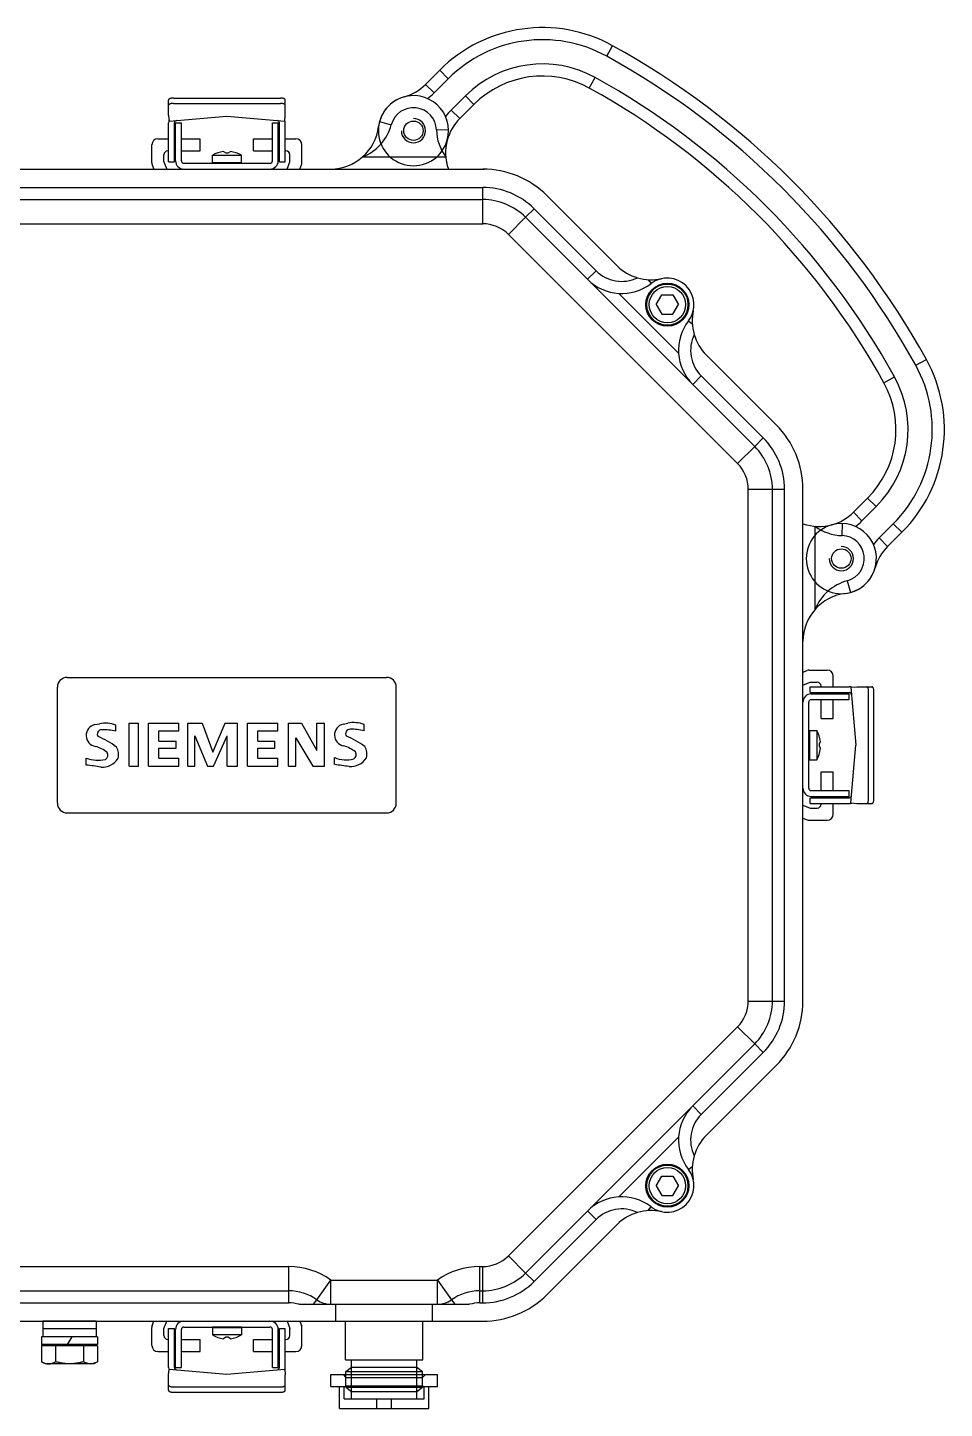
# Model space of a CAD drawing. Header units: millimetres. Extents: x -139278 to 641613, y -260926 to 217780.
# Drawn here: x 47708 to 48087, y 13749 to 14320 of the extents above; entities that cross this region are included whole.
import ezdxf

# ---------------------------------------------------------------- set-up
doc = ezdxf.new("R2010")
doc.units = ezdxf.units.MM

msp = doc.modelspace()

# ---------------------------------------------------------------- linework, layer by layer
for p, q in [((47947.51, 14308.326), (47949.927, 14312.71)), ((47872.541, 14296.685), (47878.439, 14302.582)), ((47878.439, 14302.582), (47881.979, 14299.042)), ((47872.541, 14296.685), (47876.081, 14293.145)), ((47876.081, 14293.145), (47881.979, 14299.042)), ((47940.258, 14295.174), (47942.675, 14299.558)), ((47766.29, 14290.385), (47766.273, 14290.346)), ((47766.311, 14290.423), (47766.29, 14290.385)), ((47766.338, 14290.461), (47766.311, 14290.423)), ((47766.404, 14290.535), (47766.338, 14290.461)), ((47766.488, 14290.607), (47766.404, 14290.535)), ((47766.589, 14290.674), (47766.488, 14290.607)), ((47766.706, 14290.738), (47766.589, 14290.674)), ((47766.838, 14290.796), (47766.706, 14290.738)), ((47766.984, 14290.849), (47766.838, 14290.796)), ((47767.141, 14290.896), (47766.984, 14290.849)), ((47767.31, 14290.937), (47767.141, 14290.896)), ((47767.488, 14290.97), (47767.31, 14290.937)), ((47767.673, 14290.997), (47767.488, 14290.97)), ((47767.863, 14291.016), (47767.673, 14290.997)), ((47768.058, 14291.028), (47767.863, 14291.016)), ((47768.254, 14291.031), (47768.058, 14291.028)), ((47768.254, 14291.031), (47812.51, 14291.031)), ((47812.706, 14291.028), (47812.51, 14291.031)), ((47812.9, 14291.016), (47812.706, 14291.028)), ((47813.091, 14290.997), (47812.9, 14291.016)), ((47813.276, 14290.97), (47813.091, 14290.997)), ((47813.454, 14290.937), (47813.276, 14290.97)), ((47813.622, 14290.896), (47813.454, 14290.937)), ((47813.78, 14290.849), (47813.622, 14290.896)), ((47813.926, 14290.796), (47813.78, 14290.849)), ((47814.058, 14290.738), (47813.926, 14290.796)), ((47814.175, 14290.674), (47814.058, 14290.738)), ((47814.276, 14290.607), (47814.175, 14290.674)), ((47814.36, 14290.535), (47814.276, 14290.607)), ((47814.426, 14290.461), (47814.36, 14290.535)), ((47814.452, 14290.423), (47814.426, 14290.461)), ((47814.474, 14290.385), (47814.452, 14290.423)), ((47814.491, 14290.346), (47814.474, 14290.385)), ((47883.161, 14286.065), (47889.059, 14291.962)), ((47889.059, 14291.962), (47892.599, 14288.422)), ((47766.254, 14290.267), (47766.251, 14290.228)), ((47766.251, 14283.893), (47766.251, 14290.228)), ((47766.254, 14288.087), (47766.251, 14288.047)), ((47766.261, 14290.307), (47766.254, 14290.267)), ((47766.261, 14288.126), (47766.254, 14288.087)), ((47766.273, 14290.346), (47766.261, 14290.307)), ((47766.273, 14288.165), (47766.261, 14288.126)), ((47766.29, 14288.204), (47766.273, 14288.165)), ((47766.311, 14288.243), (47766.29, 14288.204)), ((47766.338, 14288.281), (47766.311, 14288.243)), ((47766.404, 14288.355), (47766.338, 14288.281)), ((47766.488, 14288.426), (47766.404, 14288.355)), ((47766.589, 14288.494), (47766.488, 14288.426)), ((47766.706, 14288.557), (47766.589, 14288.494)), ((47766.838, 14288.615), (47766.706, 14288.557)), ((47766.984, 14288.668), (47766.838, 14288.615)), ((47767.141, 14288.715), (47766.984, 14288.668)), ((47767.31, 14288.756), (47767.141, 14288.715)), ((47767.488, 14288.79), (47767.31, 14288.756)), ((47767.673, 14288.816), (47767.488, 14288.79)), ((47767.863, 14288.835), (47767.673, 14288.816)), ((47768.058, 14288.847), (47767.863, 14288.835)), ((47768.254, 14288.851), (47768.058, 14288.847)), ((47768.254, 14288.851), (47812.51, 14288.851)), ((47812.706, 14288.847), (47812.51, 14288.851)), ((47812.9, 14288.835), (47812.706, 14288.847)), ((47813.091, 14288.816), (47812.9, 14288.835)), ((47813.276, 14288.79), (47813.091, 14288.816)), ((47813.454, 14288.756), (47813.276, 14288.79)), ((47813.622, 14288.715), (47813.454, 14288.756)), ((47813.78, 14288.668), (47813.622, 14288.715)), ((47813.926, 14288.615), (47813.78, 14288.668)), ((47814.058, 14288.557), (47813.926, 14288.615)), ((47814.175, 14288.494), (47814.058, 14288.557)), ((47814.276, 14288.426), (47814.175, 14288.494)), ((47814.36, 14288.355), (47814.276, 14288.426)), ((47814.426, 14288.281), (47814.36, 14288.355)), ((47814.452, 14288.243), (47814.426, 14288.281)), ((47814.474, 14288.204), (47814.452, 14288.243)), ((47814.491, 14288.165), (47814.474, 14288.204)), ((47814.503, 14290.307), (47814.491, 14290.346)), ((47814.503, 14288.126), (47814.491, 14288.165)), ((47814.51, 14290.267), (47814.503, 14290.307)), ((47814.51, 14288.087), (47814.503, 14288.126)), ((47814.512, 14290.228), (47814.51, 14290.267)), ((47814.512, 14288.047), (47814.51, 14288.087)), ((47814.512, 14283.893), (47814.512, 14290.228)), ((47883.161, 14286.065), (47886.701, 14282.525)), ((47886.701, 14282.525), (47892.599, 14288.422)), ((47766.251, 14283.893), (47766.461, 14281.499)), ((47766.251, 14264.67), (47766.251, 14280.773)), ((47766.461, 14281.499), (47790.382, 14283.592)), ((47768.655, 14264.67), (47768.655, 14280.773)), ((47769.155, 14265.07), (47769.155, 14280.773)), ((47769.155, 14280.773), (47771.558, 14280.773)), ((47771.558, 14265.07), (47771.558, 14280.773)), ((47790.382, 14283.592), (47814.303, 14281.499)), ((47809.206, 14265.07), (47809.206, 14280.773)), ((47809.206, 14280.773), (47811.609, 14280.773)), ((47811.609, 14265.07), (47811.609, 14280.773)), ((47812.109, 14264.67), (47812.109, 14280.773)), ((47814.303, 14281.499), (47814.512, 14283.893)), ((47814.512, 14264.67), (47814.512, 14280.773)), ((47853.545, 14281.333), (47858.377, 14280.026)), ((47761.846, 14274.182), (47766.251, 14274.182)), ((47768.655, 14274.182), (47769.155, 14274.182)), ((47771.558, 14274.182), (47779.368, 14274.182)), ((47779.368, 14269.175), (47779.368, 14274.182)), ((47801.396, 14274.182), (47809.206, 14274.182)), ((47801.396, 14269.175), (47801.396, 14274.182)), ((47811.609, 14274.182), (47812.109, 14274.182)), ((47814.512, 14274.182), (47818.918, 14274.182)), ((47877.067, 14277.844), (47882.07, 14278.003)), ((47759.343, 14264.264), (47759.343, 14271.678)), ((47764.349, 14264.72), (47764.349, 14267.573)), ((47765.951, 14269.175), (47766.251, 14269.175)), ((47768.655, 14269.175), (47769.155, 14269.175)), ((47771.558, 14269.175), (47779.368, 14269.175)), ((47788.93, 14268.875), (47789.901, 14268.314)), ((47789.901, 14268.314), (47790.862, 14268.314)), ((47790.862, 14268.314), (47791.833, 14268.875)), ((47801.396, 14269.175), (47809.206, 14269.175)), ((47811.609, 14269.175), (47812.109, 14269.175)), ((47814.512, 14269.175), (47814.813, 14269.175)), ((47816.415, 14264.72), (47816.415, 14267.573)), ((47821.421, 14264.264), (47821.421, 14271.678)), ((47759.504, 14263.38), (47760.15, 14261.666)), ((47764.349, 14264.72), (47765.501, 14261.666)), ((47766.251, 14264.67), (47768.655, 14264.67)), ((47772.559, 14264.069), (47808.204, 14264.069)), ((47784.374, 14267.353), (47796.389, 14267.353)), ((47784.374, 14264.069), (47784.374, 14267.353)), ((47784.374, 14264.369), (47796.389, 14264.369)), ((47784.374, 14264.069), (47796.389, 14264.069)), ((47785.179, 14264.069), (47785.179, 14264.369)), ((47787.378, 14264.069), (47787.378, 14264.369)), ((47790.382, 14264.069), (47790.382, 14264.369)), ((47793.386, 14264.069), (47793.386, 14264.369)), ((47795.585, 14264.069), (47795.585, 14264.369)), ((47796.389, 14264.069), (47796.389, 14267.353)), ((47812.109, 14264.67), (47814.512, 14264.67)), ((47815.263, 14261.666), (47816.415, 14264.72)), ((47820.613, 14261.666), (47821.26, 14263.38)), ((47846.511, 14266.672), (47880.908, 14266.672)), ((47683.822, 14261.666), (47896.942, 14261.666)), ((47772.559, 14261.666), (47808.204, 14261.666)), ((47684.55, 14254.056), (47896.214, 14254.056)), ((47896.214, 14249.05), (47896.214, 14254.056)), ((47922.835, 14250.639), (47951.755, 14221.719)), ((47684.55, 14249.05), (47896.214, 14249.05)), ((47896.214, 14239.037), (47896.214, 14249.05)), ((47913.914, 14241.718), (47917.454, 14245.258)), ((47917.454, 14245.258), (47943.109, 14219.603)), ((47684.55, 14239.037), (47896.214, 14239.037)), ((47906.834, 14234.638), (47913.914, 14241.718)), ((47913.914, 14241.718), (48008.735, 14146.898)), ((47906.834, 14234.638), (48001.655, 14139.818)), ((47939.569, 14216.063), (47943.109, 14219.603)), ((47964.686, 14215.892), (47965.892, 14214.314)), ((47952.475, 14210.237), (47977.254, 14185.459)), ((47967.987, 14205.595), (47970.299, 14209.6)), ((47967.987, 14205.595), (47970.299, 14201.59)), ((47970.299, 14209.6), (47974.924, 14209.6)), ((47974.924, 14209.6), (47977.236, 14205.595)), ((47974.924, 14201.59), (47977.236, 14205.595)), ((47970.299, 14201.59), (47974.924, 14201.59)), ((47981.331, 14198.875), (47982.908, 14197.669)), ((47988.736, 14184.738), (48017.656, 14155.818)), ((48075.343, 14180.493), (48079.727, 14182.91)), ((47983.08, 14172.553), (47986.62, 14176.093)), ((47986.62, 14176.093), (48012.275, 14150.438)), ((48062.191, 14173.241), (48066.575, 14175.658)), ((48008.735, 14146.898), (48012.275, 14150.438)), ((48001.655, 14139.818), (48008.735, 14146.898)), ((48006.054, 14129.198), (48016.066, 14129.198)), ((48006.054, 13917.533), (48006.054, 14129.198)), ((48016.066, 14129.198), (48021.073, 14129.198)), ((48016.066, 13917.533), (48016.066, 14129.198)), ((48021.073, 13917.533), (48021.073, 14129.198)), ((48028.682, 13917.533), (48028.682, 14129.198)), ((48049.541, 14119.685), (48055.439, 14125.582)), ((48055.439, 14125.582), (48058.979, 14122.042)), ((48049.541, 14119.685), (48053.081, 14116.145)), ((48053.081, 14116.145), (48058.979, 14122.042)), ((48033.689, 14079.495), (48033.689, 14113.891)), ((48044.861, 14110.05), (48045.02, 14115.054)), ((48060.161, 14109.065), (48066.059, 14114.962)), ((48066.059, 14114.962), (48069.599, 14111.422)), ((48060.161, 14109.065), (48063.701, 14105.525)), ((48063.701, 14105.525), (48069.599, 14111.422)), ((48047.043, 14091.361), (48048.35, 14086.528)), ((47724.299, 14051.401), (47856.465, 14051.401)), ((48028.682, 14053.597), (48030.397, 14054.243)), ((48031.28, 14054.404), (48038.695, 14054.404)), ((48041.198, 14047.496), (48041.198, 14051.901)), ((47720.294, 13999.335), (47720.294, 14047.396)), ((47860.47, 13999.335), (47860.47, 14047.396)), ((48028.682, 14048.246), (48031.737, 14049.398)), ((48031.686, 14047.496), (48047.79, 14047.496)), ((48031.686, 14045.093), (48031.686, 14047.496)), ((48031.686, 14045.093), (48047.79, 14045.093)), ((48031.737, 14049.398), (48034.59, 14049.398)), ((48036.192, 14047.496), (48036.192, 14047.796)), ((48036.192, 14044.592), (48036.192, 14045.093)), ((48041.198, 14044.592), (48041.198, 14045.093)), ((48048.516, 14047.286), (48050.91, 14047.496)), ((48048.516, 14047.286), (48050.609, 14023.365)), ((48050.91, 14047.496), (48057.244, 14047.496)), ((48055.103, 14047.493), (48055.064, 14047.496)), ((48055.143, 14047.486), (48055.103, 14047.493)), ((48055.182, 14047.474), (48055.143, 14047.486)), ((48055.221, 14047.457), (48055.182, 14047.474)), ((48055.259, 14047.436), (48055.221, 14047.457)), ((48055.297, 14047.409), (48055.259, 14047.436)), ((48055.371, 14047.343), (48055.297, 14047.409)), ((48055.443, 14047.259), (48055.371, 14047.343)), ((48055.51, 14047.158), (48055.443, 14047.259)), ((48055.574, 14047.041), (48055.51, 14047.158)), ((48055.632, 14046.909), (48055.574, 14047.041)), ((48055.685, 14046.764), (48055.632, 14046.909)), ((48055.732, 14046.606), (48055.685, 14046.764)), ((48055.773, 14046.437), (48055.732, 14046.606)), ((48055.806, 14046.259), (48055.773, 14046.437)), ((48055.833, 14046.074), (48055.806, 14046.259)), ((48055.852, 14045.884), (48055.833, 14046.074)), ((48055.864, 14045.689), (48055.852, 14045.884)), ((48055.867, 14045.493), (48055.864, 14045.689)), ((48055.867, 14001.237), (48055.867, 14045.493)), ((48057.284, 14047.493), (48057.244, 14047.496)), ((48057.323, 14047.486), (48057.284, 14047.493)), ((48057.362, 14047.474), (48057.323, 14047.486)), ((48057.401, 14047.457), (48057.362, 14047.474)), ((48057.44, 14047.436), (48057.401, 14047.457)), ((48057.478, 14047.409), (48057.44, 14047.436)), ((48057.552, 14047.343), (48057.478, 14047.409)), ((48057.623, 14047.259), (48057.552, 14047.343)), ((48057.691, 14047.158), (48057.623, 14047.259)), ((48057.754, 14047.041), (48057.691, 14047.158)), ((48057.813, 14046.909), (48057.754, 14047.041)), ((48057.866, 14046.764), (48057.813, 14046.909)), ((48057.913, 14046.606), (48057.866, 14046.764)), ((48057.953, 14046.437), (48057.913, 14046.606)), ((48057.987, 14046.259), (48057.953, 14046.437)), ((48058.013, 14046.074), (48057.987, 14046.259)), ((48058.033, 14045.884), (48058.013, 14046.074)), ((48058.044, 14045.689), (48058.033, 14045.884)), ((48058.048, 14045.493), (48058.044, 14045.689)), ((48058.048, 14001.237), (48058.048, 14045.493)), ((48028.682, 14005.543), (48028.682, 14041.188)), ((48031.085, 14005.543), (48031.085, 14041.188)), ((48032.087, 14044.592), (48047.79, 14044.592)), ((48032.087, 14042.189), (48047.79, 14042.189)), ((48036.192, 14034.379), (48036.192, 14042.189)), ((48041.198, 14034.379), (48041.198, 14042.189)), ((48047.79, 14042.189), (48047.79, 14044.592)), ((48036.192, 14034.379), (48041.198, 14034.379)), ((47735.791, 14031.847), (47737.702, 14032.246)), ((47744.416, 14029.15), (47744.416, 14031.683)), ((47749.891, 14032.514), (47753.784, 14032.514)), ((47749.896, 14014.682), (47749.896, 14032.514)), ((47753.784, 14014.682), (47753.784, 14032.514)), ((47757.922, 14032.514), (47770.551, 14032.514)), ((47757.922, 14014.682), (47757.922, 14032.514)), ((47762.23, 14029.245), (47770.551, 14029.245)), ((47762.23, 14025.084), (47762.23, 14029.245)), ((47770.551, 14029.245), (47770.551, 14032.514)), ((47774.233, 14014.682), (47774.233, 14032.514)), ((47774.233, 14032.514), (47780.146, 14032.514)), ((47780.146, 14032.514), (47784.547, 14020.398)), ((47784.547, 14020.398), (47789.657, 14032.514)), ((47789.598, 14032.375), (47789.737, 14032.514)), ((47789.657, 14032.514), (47794.767, 14032.514)), ((47794.767, 14014.682), (47794.767, 14032.514)), ((47798.935, 14014.682), (47798.935, 14032.514)), ((47798.935, 14032.514), (47811.468, 14032.514)), ((47803.147, 14025.084), (47803.147, 14029.245)), ((47803.147, 14029.245), (47811.468, 14029.245)), ((47811.374, 14029.245), (47811.468, 14029.339)), ((47811.468, 14029.245), (47811.468, 14032.514)), ((47815.874, 14014.682), (47815.874, 14032.514)), ((47815.874, 14032.514), (47821.288, 14032.514)), ((47821.288, 14032.514), (47827.639, 14021.192)), ((47827.639, 14021.192), (47827.639, 14032.514)), ((47827.639, 14032.514), (47830.789, 14032.514)), ((47830.789, 14014.682), (47830.789, 14032.514)), ((47838.52, 14032.047), (47840.431, 14032.445)), ((47847.145, 14029.35), (47847.145, 14031.883)), ((48031.085, 14029.373), (48031.085, 14017.358)), ((48031.085, 14029.373), (48034.37, 14029.373)), ((48031.085, 14028.568), (48031.386, 14028.568)), ((48031.386, 14029.373), (48031.386, 14017.358)), ((48034.37, 14029.373), (48034.37, 14017.358)), ((47762.23, 14025.084), (47769.362, 14025.084)), ((47762.23, 14022.112), (47769.362, 14022.112)), ((47762.23, 14017.952), (47762.23, 14022.112)), ((47769.362, 14022.112), (47769.362, 14025.084)), ((47777.175, 14014.682), (47777.177, 14027.271)), ((47777.177, 14027.271), (47782.425, 14014.679)), ((47784.855, 14014.677), (47790.548, 14027.238)), ((47790.548, 14014.682), (47790.548, 14027.238)), ((47803.147, 14025.084), (47810.28, 14025.084)), ((47803.147, 14022.112), (47810.28, 14022.112)), ((47803.147, 14017.952), (47803.147, 14022.112)), ((47810.28, 14022.112), (47810.28, 14025.084)), ((47818.95, 14014.682), (47818.95, 14026.364)), ((47818.95, 14026.364), (47825.888, 14014.682)), ((48031.085, 14026.369), (48031.386, 14026.369)), ((48031.085, 14023.365), (48031.386, 14023.365)), ((48035.891, 14024.817), (48035.331, 14023.846)), ((48035.331, 14023.846), (48035.331, 14022.885)), ((48035.331, 14022.885), (48035.891, 14021.914)), ((48048.516, 13999.444), (48050.609, 14023.365)), ((47732.231, 14015.125), (47732.231, 14018)), ((47762.23, 14017.952), (47770.551, 14017.952)), ((47770.551, 14014.682), (47770.551, 14017.952)), ((47803.147, 14017.952), (47811.468, 14017.952)), ((47811.468, 14014.682), (47811.468, 14017.952)), ((47834.96, 14015.324), (47834.96, 14018.199)), ((48031.085, 14020.361), (48031.386, 14020.361)), ((48031.085, 14018.163), (48031.386, 14018.163)), ((48031.085, 14017.358), (48034.37, 14017.358)), ((47749.891, 14014.682), (47753.784, 14014.682)), ((47757.922, 14014.682), (47770.551, 14014.682)), ((47774.233, 14014.682), (47777.175, 14014.682)), ((47782.428, 14014.682), (47784.857, 14014.682)), ((47790.548, 14014.682), (47794.767, 14014.682)), ((47798.935, 14014.682), (47811.468, 14014.682)), ((47815.874, 14014.682), (47818.95, 14014.682)), ((47825.899, 14014.616), (47830.773, 14014.616)), ((48036.192, 14012.351), (48041.198, 14012.351)), ((48036.192, 14004.542), (48036.192, 14012.351)), ((48041.198, 14004.542), (48041.198, 14012.351)), ((48031.686, 14001.638), (48047.79, 14001.638)), ((48031.686, 13999.235), (48031.686, 14001.638)), ((48031.686, 13999.235), (48047.79, 13999.235)), ((48032.087, 14004.542), (48047.79, 14004.542)), ((48032.087, 14002.138), (48047.79, 14002.138)), ((48036.192, 14001.638), (48036.192, 14002.138)), ((48036.192, 13998.934), (48036.192, 13999.235)), ((48041.198, 14001.638), (48041.198, 14002.138)), ((48041.198, 13994.829), (48041.198, 13999.235)), ((48047.79, 14002.138), (48047.79, 14004.542)), ((48048.516, 13999.444), (48050.91, 13999.235)), ((48050.91, 13999.235), (48057.244, 13999.235)), ((48055.064, 13999.235), (48055.103, 13999.237)), ((48055.103, 13999.237), (48055.143, 13999.244)), ((48055.143, 13999.244), (48055.182, 13999.257)), ((48055.182, 13999.257), (48055.221, 13999.273)), ((48055.221, 13999.273), (48055.259, 13999.295)), ((48055.259, 13999.295), (48055.297, 13999.321)), ((48055.297, 13999.321), (48055.371, 13999.387)), ((48055.371, 13999.387), (48055.443, 13999.471)), ((48055.443, 13999.471), (48055.51, 13999.572)), ((48055.51, 13999.572), (48055.574, 13999.689)), ((48055.574, 13999.689), (48055.632, 13999.821)), ((48055.632, 13999.821), (48055.685, 13999.967)), ((48055.685, 13999.967), (48055.732, 14000.125)), ((48055.732, 14000.125), (48055.773, 14000.293)), ((48055.773, 14000.293), (48055.806, 14000.471)), ((48055.806, 14000.471), (48055.833, 14000.656)), ((48055.833, 14000.656), (48055.852, 14000.847)), ((48055.852, 14000.847), (48055.864, 14001.041)), ((48055.864, 14001.041), (48055.867, 14001.237)), ((48057.244, 13999.235), (48057.284, 13999.237)), ((48057.284, 13999.237), (48057.323, 13999.244)), ((48057.323, 13999.244), (48057.362, 13999.257)), ((48057.362, 13999.257), (48057.401, 13999.273)), ((48057.401, 13999.273), (48057.44, 13999.295)), ((48057.44, 13999.295), (48057.478, 13999.321)), ((48057.478, 13999.321), (48057.552, 13999.387)), ((48057.552, 13999.387), (48057.623, 13999.471)), ((48057.623, 13999.471), (48057.691, 13999.572)), ((48057.691, 13999.572), (48057.754, 13999.689)), ((48057.754, 13999.689), (48057.813, 13999.821)), ((48057.813, 13999.821), (48057.866, 13999.967)), ((48057.866, 13999.967), (48057.913, 14000.125)), ((48057.913, 14000.125), (48057.953, 14000.293)), ((48057.953, 14000.293), (48057.987, 14000.471)), ((48057.987, 14000.471), (48058.013, 14000.656)), ((48058.013, 14000.656), (48058.033, 14000.847)), ((48058.033, 14000.847), (48058.044, 14001.041)), ((48058.044, 14001.041), (48058.048, 14001.237)), ((47724.299, 13995.33), (47856.465, 13995.33)), ((48028.682, 13998.484), (48031.737, 13997.332)), ((48031.737, 13997.332), (48034.59, 13997.332)), ((48028.682, 13993.134), (48030.397, 13992.487)), ((48031.28, 13992.326), (48038.695, 13992.326)), ((48006.054, 13917.533), (48016.066, 13917.533)), ((48016.066, 13917.533), (48021.073, 13917.533)), ((47906.834, 13812.092), (48001.655, 13906.913)), ((48001.655, 13906.913), (48008.735, 13899.833)), ((47913.914, 13805.012), (48008.735, 13899.833)), ((47986.62, 13870.638), (48012.275, 13896.293)), ((48008.735, 13899.833), (48012.275, 13896.293)), ((47988.736, 13861.992), (48017.656, 13890.912)), ((47983.08, 13874.178), (47986.62, 13870.638)), ((47952.475, 13836.493), (47977.254, 13861.272)), ((47967.987, 13841.135), (47970.299, 13845.141)), ((47970.299, 13845.141), (47974.924, 13845.141)), ((47974.924, 13845.141), (47977.236, 13841.135)), ((47981.331, 13847.855), (47982.908, 13849.061)), ((47967.987, 13841.135), (47970.299, 13837.13)), ((47974.924, 13837.13), (47977.236, 13841.135)), ((47970.299, 13837.13), (47974.924, 13837.13)), ((47939.569, 13830.668), (47943.109, 13827.128)), ((47964.686, 13830.839), (47965.892, 13832.416)), ((47917.454, 13801.472), (47943.109, 13827.128)), ((47922.835, 13796.091), (47951.755, 13825.011)), ((47906.834, 13812.092), (47913.914, 13805.012)), ((47684.55, 13807.693), (47815.96, 13807.693)), ((47815.96, 13797.681), (47815.96, 13807.693)), ((47894.968, 13807.693), (47896.214, 13807.693)), ((47894.968, 13797.681), (47894.968, 13807.693)), ((47896.214, 13797.681), (47896.214, 13807.693)), ((47913.914, 13805.012), (47917.454, 13801.472)), ((47827.611, 13793.943), (47833.436, 13802.086)), ((47833.436, 13802.086), (47877.492, 13802.086)), ((47833.436, 13792.074), (47833.436, 13802.086)), ((47877.492, 13802.086), (47883.317, 13793.943)), ((47877.492, 13792.074), (47877.492, 13802.086)), ((47684.55, 13797.681), (47815.96, 13797.681)), ((47815.96, 13792.674), (47815.96, 13797.681)), ((47826.274, 13792.074), (47827.611, 13793.943)), ((47883.317, 13793.943), (47884.654, 13792.074)), ((47894.968, 13792.674), (47894.968, 13797.681)), ((47894.968, 13797.681), (47896.214, 13797.681)), ((47896.214, 13792.674), (47896.214, 13797.681)), ((47684.55, 13792.674), (47815.96, 13792.674)), ((47820.166, 13792.074), (47890.762, 13792.074)), ((47835.439, 13785.065), (47835.439, 13792.074)), ((47875.489, 13785.065), (47875.489, 13792.074)), ((47894.968, 13792.674), (47896.214, 13792.674)), ((47683.822, 13785.065), (47835.439, 13785.065)), ((47736.314, 13785.065), (47714.286, 13785.065)), ((47714.286, 13785.065), (47714.286, 13778.657)), ((47736.314, 13785.065), (47736.314, 13778.657)), ((47759.343, 13775.052), (47759.343, 13782.467)), ((47759.504, 13783.35), (47760.15, 13785.065)), ((47764.349, 13782.011), (47765.501, 13785.065)), ((47766.251, 13765.957), (47766.251, 13782.061)), ((47766.251, 13782.061), (47768.655, 13782.061)), ((47768.655, 13765.957), (47768.655, 13782.061)), ((47772.559, 13785.065), (47808.204, 13785.065)), ((47772.559, 13782.662), (47808.204, 13782.662)), ((47796.389, 13782.662), (47784.374, 13782.662)), ((47784.374, 13782.662), (47784.374, 13779.378)), ((47796.389, 13782.361), (47784.374, 13782.361)), ((47785.179, 13782.662), (47785.179, 13782.361)), ((47787.378, 13782.662), (47787.378, 13782.361)), ((47790.382, 13782.662), (47790.382, 13782.361)), ((47793.386, 13782.662), (47793.386, 13782.361)), ((47795.585, 13782.662), (47795.585, 13782.361)), ((47796.389, 13782.662), (47796.389, 13779.378)), ((47812.109, 13765.957), (47812.109, 13782.061)), ((47812.109, 13782.061), (47814.512, 13782.061)), ((47814.512, 13765.957), (47814.512, 13782.061)), ((47815.263, 13785.065), (47816.415, 13782.011)), ((47820.613, 13785.065), (47821.26, 13783.35)), ((47821.421, 13775.052), (47821.421, 13782.467)), ((47835.439, 13785.065), (47875.489, 13785.065)), ((47839.444, 13769.045), (47839.444, 13785.065)), ((47871.484, 13769.045), (47871.484, 13785.065)), ((47875.489, 13785.065), (47896.214, 13785.065)), ((47736.861, 13778.657), (47713.738, 13778.657)), ((47713.738, 13778.657), (47713.738, 13775.453)), ((47736.314, 13781.861), (47714.286, 13781.861)), ((47726.225, 13778.657), (47724.375, 13775.453)), ((47736.861, 13778.657), (47736.861, 13775.453)), ((47764.349, 13779.157), (47764.349, 13782.011)), ((47765.951, 13777.555), (47766.251, 13777.555)), ((47768.655, 13777.555), (47769.155, 13777.555)), ((47769.155, 13765.957), (47769.155, 13781.661)), ((47771.558, 13765.957), (47771.558, 13781.661)), ((47771.558, 13777.555), (47779.368, 13777.555)), ((47779.368, 13772.549), (47779.368, 13777.555)), ((47796.389, 13779.378), (47784.374, 13779.378)), ((47789.901, 13778.416), (47788.93, 13777.856)), ((47790.863, 13778.417), (47789.902, 13778.417)), ((47791.833, 13777.856), (47790.862, 13778.416)), ((47801.396, 13772.549), (47801.396, 13777.555)), ((47801.396, 13777.555), (47809.206, 13777.555)), ((47809.206, 13765.957), (47809.206, 13781.661)), ((47811.609, 13765.957), (47811.609, 13781.661)), ((47811.609, 13777.555), (47812.109, 13777.555)), ((47814.512, 13777.555), (47814.813, 13777.555)), ((47816.415, 13779.157), (47816.415, 13782.011)), ((47736.861, 13775.453), (47713.738, 13775.453)), ((47736.861, 13774.852), (47713.738, 13774.852)), ((47713.738, 13774.852), (47713.738, 13768.337)), ((47715.287, 13775.453), (47715.287, 13774.852)), ((47719.519, 13774.852), (47719.519, 13768.337)), ((47731.081, 13774.852), (47731.081, 13768.337)), ((47735.312, 13775.453), (47735.312, 13774.852)), ((47736.861, 13774.852), (47736.861, 13768.337)), ((47761.846, 13772.549), (47766.251, 13772.549)), ((47768.655, 13772.549), (47769.155, 13772.549)), ((47771.558, 13772.549), (47779.368, 13772.549)), ((47801.396, 13772.549), (47809.206, 13772.549)), ((47811.609, 13772.549), (47812.109, 13772.549)), ((47814.512, 13772.549), (47818.918, 13772.549)), ((47713.738, 13768.337), (47714.006, 13768.188)), ((47715.287, 13767.443), (47713.738, 13768.337)), ((47714.006, 13768.188), (47714.278, 13768.049)), ((47714.278, 13768.049), (47714.556, 13767.92)), ((47714.556, 13767.92), (47714.839, 13767.803)), ((47714.839, 13767.803), (47715.127, 13767.699)), ((47715.127, 13767.699), (47715.273, 13767.652)), ((47715.273, 13767.652), (47715.42, 13767.61)), ((47735.312, 13767.443), (47715.287, 13767.443)), ((47715.42, 13767.61), (47715.569, 13767.572)), ((47715.569, 13767.572), (47715.718, 13767.538)), ((47715.718, 13767.538), (47715.868, 13767.509)), ((47715.868, 13767.509), (47716.019, 13767.486)), ((47716.019, 13767.486), (47716.171, 13767.467)), ((47716.171, 13767.467), (47716.323, 13767.453)), ((47716.323, 13767.453), (47716.476, 13767.445)), ((47716.476, 13767.445), (47716.629, 13767.443)), ((47716.629, 13767.443), (47716.782, 13767.445)), ((47716.782, 13767.445), (47716.934, 13767.453)), ((47716.934, 13767.453), (47717.087, 13767.467)), ((47717.087, 13767.467), (47717.238, 13767.486)), ((47717.238, 13767.486), (47717.389, 13767.509)), ((47717.389, 13767.509), (47717.54, 13767.538)), ((47717.54, 13767.538), (47717.689, 13767.572)), ((47717.689, 13767.572), (47717.837, 13767.61)), ((47717.837, 13767.61), (47717.984, 13767.652)), ((47717.984, 13767.652), (47718.13, 13767.699)), ((47718.13, 13767.699), (47718.418, 13767.803)), ((47718.418, 13767.803), (47718.701, 13767.92)), ((47718.701, 13767.92), (47718.979, 13768.049)), ((47718.979, 13768.049), (47719.252, 13768.188)), ((47719.252, 13768.188), (47719.519, 13768.337)), ((47719.802, 13768.25), (47719.519, 13768.337)), ((47720.085, 13768.167), (47719.802, 13768.25)), ((47720.369, 13768.089), (47720.085, 13768.167)), ((47720.654, 13768.015), (47720.369, 13768.089)), ((47720.94, 13767.946), (47720.654, 13768.015)), ((47721.226, 13767.881), (47720.94, 13767.946)), ((47721.513, 13767.82), (47721.226, 13767.881)), ((47721.801, 13767.765), (47721.513, 13767.82)), ((47722.089, 13767.713), (47721.801, 13767.765)), ((47722.379, 13767.666), (47722.089, 13767.713)), ((47722.669, 13767.624), (47722.379, 13767.666)), ((47722.959, 13767.586), (47722.669, 13767.624)), ((47723.25, 13767.552), (47722.959, 13767.586)), ((47723.542, 13767.523), (47723.25, 13767.552)), ((47723.834, 13767.498), (47723.542, 13767.523)), ((47724.127, 13767.478), (47723.834, 13767.498)), ((47724.42, 13767.463), (47724.127, 13767.478)), ((47724.713, 13767.452), (47724.42, 13767.463)), ((47725.006, 13767.445), (47724.713, 13767.452)), ((47725.3, 13767.443), (47725.006, 13767.445)), ((47725.593, 13767.445), (47725.3, 13767.443)), ((47725.887, 13767.452), (47725.593, 13767.445)), ((47726.18, 13767.463), (47725.887, 13767.452)), ((47726.473, 13767.478), (47726.18, 13767.463)), ((47726.766, 13767.498), (47726.473, 13767.478)), ((47727.058, 13767.523), (47726.766, 13767.498)), ((47727.35, 13767.552), (47727.058, 13767.523)), ((47727.641, 13767.586), (47727.35, 13767.552)), ((47727.931, 13767.624), (47727.641, 13767.586)), ((47728.221, 13767.666), (47727.931, 13767.624)), ((47728.51, 13767.713), (47728.221, 13767.666)), ((47728.799, 13767.765), (47728.51, 13767.713)), ((47729.087, 13767.82), (47728.799, 13767.765)), ((47729.374, 13767.881), (47729.087, 13767.82)), ((47729.66, 13767.946), (47729.374, 13767.881)), ((47729.946, 13768.015), (47729.66, 13767.946)), ((47730.231, 13768.089), (47729.946, 13768.015)), ((47730.515, 13768.167), (47730.231, 13768.089)), ((47730.798, 13768.25), (47730.515, 13768.167)), ((47731.081, 13768.337), (47730.798, 13768.25)), ((47731.348, 13768.188), (47731.081, 13768.337)), ((47731.621, 13768.049), (47731.348, 13768.188)), ((47731.899, 13767.92), (47731.621, 13768.049)), ((47732.182, 13767.803), (47731.899, 13767.92)), ((47732.47, 13767.699), (47732.182, 13767.803)), ((47732.616, 13767.652), (47732.47, 13767.699)), ((47732.763, 13767.61), (47732.616, 13767.652)), ((47732.911, 13767.572), (47732.763, 13767.61)), ((47733.06, 13767.538), (47732.911, 13767.572)), ((47733.21, 13767.509), (47733.06, 13767.538)), ((47733.361, 13767.486), (47733.21, 13767.509)), ((47733.513, 13767.467), (47733.361, 13767.486)), ((47733.665, 13767.453), (47733.513, 13767.467)), ((47733.818, 13767.445), (47733.665, 13767.453)), ((47733.971, 13767.443), (47733.818, 13767.445)), ((47734.124, 13767.445), (47733.971, 13767.443)), ((47734.277, 13767.453), (47734.124, 13767.445)), ((47734.429, 13767.467), (47734.277, 13767.453)), ((47734.581, 13767.486), (47734.429, 13767.467)), ((47734.732, 13767.509), (47734.581, 13767.486)), ((47734.882, 13767.538), (47734.732, 13767.509)), ((47735.031, 13767.572), (47734.882, 13767.538)), ((47735.179, 13767.61), (47735.031, 13767.572)), ((47735.326, 13767.652), (47735.179, 13767.61)), ((47736.861, 13768.337), (47735.312, 13767.443)), ((47735.472, 13767.699), (47735.326, 13767.652)), ((47735.76, 13767.803), (47735.472, 13767.699)), ((47736.043, 13767.92), (47735.76, 13767.803)), ((47736.321, 13768.049), (47736.043, 13767.92)), ((47736.594, 13768.188), (47736.321, 13768.049)), ((47736.861, 13768.337), (47736.594, 13768.188)), ((47766.251, 13762.838), (47766.461, 13765.231)), ((47766.461, 13765.231), (47790.382, 13763.139)), ((47769.155, 13765.957), (47771.558, 13765.957)), ((47790.382, 13763.139), (47814.303, 13765.231)), ((47809.206, 13765.957), (47811.609, 13765.957)), ((47814.303, 13765.231), (47814.512, 13762.838)), ((47839.444, 13769.045), (47871.484, 13769.045)), ((47839.644, 13764.269), (47841.947, 13766.041)), ((47841.947, 13766.041), (47841.947, 13769.045)), ((47841.947, 13766.041), (47868.981, 13766.041)), ((47841.947, 13763.037), (47841.947, 13766.041)), ((47868.981, 13766.041), (47868.981, 13769.045)), ((47868.981, 13766.041), (47871.284, 13764.269)), ((47868.981, 13763.037), (47868.981, 13766.041)), ((47766.251, 13756.503), (47766.251, 13762.838)), ((47814.512, 13756.503), (47814.512, 13762.838)), ((47833.436, 13763.037), (47877.492, 13763.037)), ((47833.436, 13758.031), (47833.436, 13763.037)), ((47838.442, 13763.037), (47839.644, 13761.836)), ((47839.644, 13764.269), (47871.284, 13764.269)), ((47839.644, 13763.037), (47839.644, 13764.269)), ((47839.644, 13757.8), (47839.644, 13763.037)), ((47839.644, 13761.836), (47871.284, 13761.836)), ((47839.644, 13758.286), (47839.644, 13761.836)), ((47841.947, 13756.028), (47841.947, 13763.037)), ((47868.981, 13756.028), (47868.981, 13763.037)), ((47871.284, 13763.037), (47871.284, 13764.269)), ((47871.284, 13761.836), (47872.485, 13763.037)), ((47871.284, 13757.8), (47871.284, 13763.037)), ((47871.284, 13758.286), (47871.284, 13761.836)), ((47877.492, 13758.031), (47877.492, 13763.037)), ((47766.251, 13758.683), (47766.254, 13758.644)), ((47766.251, 13756.503), (47766.254, 13756.463)), ((47766.254, 13758.644), (47766.261, 13758.604)), ((47766.254, 13756.463), (47766.261, 13756.424)), ((47766.261, 13758.604), (47766.273, 13758.565)), ((47766.261, 13756.424), (47766.273, 13756.385)), ((47766.273, 13758.565), (47766.29, 13758.526)), ((47766.273, 13756.385), (47766.29, 13756.346)), ((47766.29, 13758.526), (47766.311, 13758.488)), ((47766.29, 13756.346), (47766.311, 13756.307)), ((47766.311, 13758.488), (47766.338, 13758.45)), ((47766.311, 13756.307), (47766.338, 13756.269)), ((47766.338, 13758.45), (47766.404, 13758.376)), ((47766.338, 13756.269), (47766.404, 13756.195)), ((47766.404, 13758.376), (47766.488, 13758.304)), ((47766.404, 13756.195), (47766.488, 13756.124)), ((47766.488, 13758.304), (47766.589, 13758.237)), ((47766.488, 13756.124), (47766.589, 13756.056)), ((47766.589, 13758.237), (47766.706, 13758.173)), ((47766.589, 13756.056), (47766.706, 13755.993)), ((47766.706, 13758.173), (47766.838, 13758.115)), ((47766.706, 13755.993), (47766.838, 13755.934)), ((47766.838, 13758.115), (47766.984, 13758.062)), ((47766.838, 13755.934), (47766.984, 13755.882)), ((47766.984, 13758.062), (47767.141, 13758.015)), ((47766.984, 13755.882), (47767.141, 13755.835)), ((47767.141, 13758.015), (47767.31, 13757.975)), ((47767.141, 13755.835), (47767.31, 13755.794)), ((47767.31, 13757.975), (47767.488, 13757.941)), ((47767.31, 13755.794), (47767.488, 13755.76)), ((47767.488, 13757.941), (47767.673, 13757.914)), ((47767.488, 13755.76), (47767.673, 13755.734)), ((47767.673, 13757.914), (47767.863, 13757.895)), ((47767.673, 13755.734), (47767.863, 13755.715)), ((47767.863, 13757.895), (47768.058, 13757.884)), ((47767.863, 13755.715), (47768.058, 13755.703)), ((47768.058, 13757.884), (47768.254, 13757.88)), ((47768.058, 13755.703), (47768.254, 13755.699)), ((47768.254, 13757.88), (47812.51, 13757.88)), ((47768.254, 13755.699), (47812.51, 13755.699)), ((47812.51, 13757.88), (47812.706, 13757.884)), ((47812.51, 13755.699), (47812.706, 13755.703)), ((47812.706, 13757.884), (47812.9, 13757.895)), ((47812.706, 13755.703), (47812.9, 13755.715)), ((47812.9, 13757.895), (47813.091, 13757.914)), ((47812.9, 13755.715), (47813.091, 13755.734)), ((47813.091, 13757.914), (47813.276, 13757.941)), ((47813.091, 13755.734), (47813.276, 13755.76)), ((47813.276, 13757.941), (47813.454, 13757.975)), ((47813.276, 13755.76), (47813.454, 13755.794)), ((47813.454, 13757.975), (47813.622, 13758.015)), ((47813.454, 13755.794), (47813.622, 13755.835)), ((47813.622, 13758.015), (47813.78, 13758.062)), ((47813.622, 13755.835), (47813.78, 13755.882)), ((47813.78, 13758.062), (47813.926, 13758.115)), ((47813.78, 13755.882), (47813.926, 13755.934)), ((47813.926, 13758.115), (47814.058, 13758.173)), ((47813.926, 13755.934), (47814.058, 13755.993)), ((47814.058, 13758.173), (47814.175, 13758.237)), ((47814.058, 13755.993), (47814.175, 13756.056)), ((47814.175, 13758.237), (47814.276, 13758.304)), ((47814.175, 13756.056), (47814.276, 13756.124)), ((47814.276, 13758.304), (47814.36, 13758.376)), ((47814.276, 13756.124), (47814.36, 13756.195)), ((47814.36, 13758.376), (47814.426, 13758.45)), ((47814.36, 13756.195), (47814.426, 13756.269)), ((47814.426, 13758.45), (47814.452, 13758.488)), ((47814.426, 13756.269), (47814.452, 13756.307)), ((47814.452, 13758.488), (47814.474, 13758.526)), ((47814.452, 13756.307), (47814.474, 13756.346)), ((47814.474, 13758.526), (47814.491, 13758.565)), ((47814.474, 13756.346), (47814.491, 13756.385)), ((47814.491, 13758.565), (47814.503, 13758.604)), ((47814.491, 13756.385), (47814.503, 13756.424)), ((47814.503, 13758.604), (47814.51, 13758.644)), ((47814.503, 13756.424), (47814.51, 13756.463)), ((47814.51, 13758.644), (47814.512, 13758.683)), ((47814.51, 13756.463), (47814.512, 13756.503)), ((47833.436, 13758.031), (47877.492, 13758.031)), ((47836.941, 13749.019), (47836.941, 13758.031)), ((47838.943, 13758.031), (47839.644, 13758.286)), ((47838.943, 13758.031), (47871.985, 13758.031)), ((47838.943, 13753.024), (47838.943, 13758.031)), ((47839.644, 13758.286), (47871.284, 13758.286)), ((47839.644, 13757.8), (47871.284, 13757.8)), ((47839.644, 13757.8), (47841.947, 13756.028)), ((47841.947, 13756.028), (47868.981, 13756.028)), ((47841.947, 13753.024), (47841.947, 13756.028)), ((47868.981, 13756.028), (47871.284, 13757.8)), ((47868.981, 13753.024), (47868.981, 13756.028)), ((47871.284, 13758.286), (47871.985, 13758.031)), ((47871.985, 13753.024), (47871.985, 13758.031)), ((47873.987, 13749.019), (47873.987, 13758.031)), ((47836.941, 13749.019), (47873.987, 13749.019)), ((47838.943, 13753.024), (47871.985, 13753.024)), ((47841.947, 13753.024), (47868.981, 13753.024)), ((47852.46, 13749.019), (47852.46, 13753.024)), ((47858.468, 13749.019), (47858.468, 13753.024))]:
    msp.add_line(p, q)
for centre, radius in [((47867.559, 14277.543), 4.005), ((47972.612, 14205.595), 8.911), ((47972.612, 14205.595), 8.511), ((47972.612, 14205.595), 7.509), ((48044.559, 14100.543), 4.005), ((47972.612, 13841.135), 8.911), ((47972.612, 13841.135), 8.511), ((47972.612, 13841.135), 7.509)]:
    msp.add_circle(centre, radius)
for centre, radius, start, end in [((47920.919, 14260.102), 60.076, 61.12762, 135), ((47920.919, 14260.102), 55.069, 61.12762, 135), ((47790.382, 14023.365), 325.41, 28.87238, 61.12762), ((47790.382, 14023.365), 330.417, 28.87238, 61.12762), ((47920.919, 14260.102), 45.057, 61.12762, 135), ((47858.381, 14310.845), 20.025, 285.40815, 315), ((47920.919, 14260.102), 40.05, 61.12762, 135), ((47790.382, 14023.365), 315.398, 28.87238, 61.12762), ((47867.559, 14277.543), 14.518, 105.40815, 344.59185), ((47867.559, 14277.543), 14.518, 344.59185, 173.10273), ((47858.381, 14310.845), 25.032, 306.90546, 315), ((47790.382, 14023.365), 310.391, 28.87238, 61.12762), ((47867.559, 14277.543), 9.512, 1.81728, 164.8664), ((47900.861, 14268.365), 25.032, 135, 143.09454), ((47769.656, 14280.773), 3.404, 161.39548, 180), ((47769.656, 14280.773), 1.001, 95, 180), ((47811.108, 14280.773), 1.001, 0, 85), ((47811.108, 14280.773), 3.404, 0, 18.60452), ((47833.266, 14281.691), 20.025, 270, 353.10273), ((47839.047, 14285.254), 20.025, 291.88644, 344.8664), ((47867.559, 14277.543), 5.006, 180, 90), ((47900.861, 14268.365), 20.025, 135, 164.59185), ((47761.846, 14271.678), 2.503, 90, 180), ((47818.918, 14271.678), 2.503, 0, 90), ((47897.082, 14278.479), 20.025, 181.81728, 216.13011), ((47900.861, 14268.365), 20.025, 164.59185, 199.54362), ((47765.951, 14267.573), 1.602, 90, 180), ((47790.382, 14256.948), 12.015, 96.93903, 120.00204), ((47790.382, 14256.948), 12.015, 59.99921, 83.06097), ((47814.813, 14267.573), 1.602, 0, 90), ((47761.846, 14264.264), 2.503, 180, 200.66256), ((47772.559, 14265.07), 3.404, 180, 270), ((47772.559, 14265.07), 1.001, 180, 270), ((47808.204, 14265.07), 3.404, 270, 0), ((47808.204, 14265.07), 1.001, 270, 0), ((47818.918, 14264.264), 2.503, 339.33744, 0), ((47896.214, 14224.018), 37.647, 45, 90), ((47896.214, 14224.018), 30.038, 45, 90), ((47896.214, 14224.018), 25.032, 45, 90), ((47896.214, 14224.018), 15.019, 45, 90), ((47953.729, 14230.223), 15.019, 225, 295.61505), ((47965.915, 14235.879), 20.025, 225, 282.40252), ((47972.581, 14205.565), 11.014, 322.60149, 127.39851), ((47953.729, 14230.223), 20.025, 225, 307.39851), ((48002.896, 14198.898), 20.025, 167.59748, 225), ((47997.24, 14186.713), 20.025, 142.60149, 225), ((47997.24, 14186.713), 15.019, 154.38495, 225), ((48027.119, 14153.902), 60.076, 315, 28.87238), ((48027.119, 14153.902), 55.069, 315, 28.87238), ((48027.119, 14153.902), 40.05, 315, 28.87238), ((48027.119, 14153.902), 45.057, 315, 28.87238), ((47991.035, 14129.198), 37.647, 0, 45), ((47991.035, 14129.198), 30.038, 0, 45), ((47991.035, 14129.198), 25.032, 0, 45), ((47991.035, 14129.198), 15.019, 0, 45), ((48035.381, 14133.845), 20.025, 285.40815, 315), ((48035.381, 14133.845), 20.025, 250.45638, 285.40815), ((48044.559, 14100.543), 14.518, 105.40815, 344.59185), ((48045.496, 14130.065), 20.025, 233.86989, 268.18272), ((48044.559, 14100.543), 14.518, 276.89727, 105.40815), ((48035.381, 14133.845), 25.032, 306.90546, 315), ((48044.559, 14100.543), 9.512, 285.1336, 88.18272), ((48077.861, 14091.365), 25.032, 135, 143.09454), ((48044.559, 14100.543), 5.006, 180, 90), ((48077.861, 14091.365), 20.025, 135, 164.59185), ((48052.271, 14072.03), 20.025, 105.1336, 158.11356), ((48048.708, 14066.249), 20.025, 96.89727, 180), ((47724.299, 14047.396), 4.005, 90, 180), ((47856.465, 14047.396), 4.005, 0, 90), ((48031.28, 14051.901), 2.503, 90, 110.66256), ((48038.695, 14051.901), 2.503, 0, 90), ((48034.59, 14047.796), 1.602, 0, 90), ((48047.79, 14044.091), 3.404, 71.39548, 90), ((48047.79, 14044.091), 1.001, 5, 90), ((48032.087, 14041.188), 3.404, 90, 180), ((48032.087, 14041.188), 1.001, 90, 180), ((47736.724, 14027.371), 4.573, 101.78153, 261.00441), ((47738.594, 14027.92), 1.838, 88.19326, 214.43395), ((47740.131, 14020.599), 11.897, 68.79684, 101.78153), ((47738.505, 14001.156), 28.611, 78.06417, 89.71796), ((47839.454, 14027.57), 4.573, 101.7814, 261.00441), ((47841.324, 14028.119), 1.838, 88.19326, 214.43395), ((47842.86, 14020.799), 11.897, 68.79684, 101.7814), ((47841.234, 14001.355), 28.611, 78.06417, 89.71796), ((48023.964, 14023.365), 12.015, 6.93903, 30.00204), ((47732.372, 14009.77), 13.58, 51.1839, 74.46186), ((47725.98, 13998.467), 30.522, 52.18271, 68.63055), ((47739.642, 14019.456), 5.94, 345.08508, 31.71925), ((47835.101, 14009.97), 13.58, 51.1839, 74.46186), ((47828.709, 13998.667), 30.522, 52.18271, 68.63055), ((47842.371, 14019.655), 5.94, 345.08508, 31.71919), ((47737.072, 14030.567), 13.467, 248.99878, 283.04338), ((47738.827, 14021.984), 7.709, 265.32633, 328.24169), ((47738.997, 14019.299), 2.161, 301.03897, 29.15626), ((47839.801, 14030.767), 13.467, 248.99878, 283.04338), ((47841.556, 14022.184), 7.709, 265.32633, 328.24169), ((47841.726, 14019.498), 2.161, 301.03897, 29.15626), ((48023.964, 14023.366), 12.015, 329.99921, 353.06097), ((47716.457, 13878.832), 137.202, 80.88197, 83.39214), ((47819.186, 13879.032), 137.202, 80.88197, 83.39214), ((48032.087, 14005.543), 3.404, 180, 270), ((48032.087, 14005.543), 1.001, 180, 270), ((47724.299, 13999.335), 4.005, 180, 270), ((47856.465, 13999.335), 4.005, 270, 0), ((48047.79, 14002.639), 1.001, 270, 355), ((48047.79, 14002.639), 3.404, 270, 288.60452), ((48034.59, 13998.934), 1.602, 270, 0), ((48038.695, 13994.829), 2.503, 270, 0), ((48031.28, 13994.829), 2.503, 249.33744, 270), ((47991.035, 13917.533), 15.019, 315, 0), ((47991.035, 13917.533), 25.032, 315, 0), ((47991.035, 13917.533), 30.038, 315, 0), ((47991.035, 13917.533), 37.647, 315, 0), ((47997.24, 13860.018), 20.025, 135, 217.39851), ((47997.24, 13860.018), 15.019, 135, 205.61505), ((48002.896, 13847.832), 20.025, 135, 192.40252), ((47972.581, 13841.166), 11.014, 232.60149, 37.39851), ((47953.729, 13816.508), 20.025, 52.60149, 135), ((47953.729, 13816.508), 15.019, 64.38495, 135), ((47965.915, 13810.851), 20.025, 77.59748, 135), ((47896.214, 13822.712), 15.019, 270, 315), ((47815.96, 13777.655), 30.038, 54.4229, 90), ((47894.968, 13777.655), 30.038, 90, 125.5771), ((47896.214, 13822.712), 25.032, 270, 315), ((47896.214, 13822.712), 30.038, 270, 315), ((47815.96, 13777.655), 20.025, 54.4229, 90), ((47833.436, 13802.086), 10.013, 234.4229, 270), ((47877.492, 13802.086), 10.013, 270, 305.5771), ((47894.968, 13777.655), 20.025, 90, 125.5771), ((47896.214, 13822.712), 37.647, 270, 315), ((47815.96, 13777.655), 15.019, 73.7398, 90), ((47894.968, 13777.655), 15.019, 90, 106.2602), ((47761.846, 13782.467), 2.503, 159.33744, 180), ((47772.559, 13781.661), 3.404, 90, 180), ((47772.559, 13781.661), 1.001, 90, 180), ((47808.204, 13781.661), 3.404, 0, 90), ((47808.204, 13781.661), 1.001, 0, 90), ((47818.918, 13782.467), 2.503, 0, 20.66256), ((47765.951, 13779.157), 1.602, 180, 270), ((47790.382, 13789.783), 12.015, 239.99921, 263.06097), ((47790.382, 13789.783), 12.015, 276.93903, 300.00204), ((47814.813, 13779.157), 1.602, 270, 0), ((47761.846, 13775.052), 2.503, 180, 270), ((47818.918, 13775.052), 2.503, 270, 0), ((47769.656, 13765.957), 3.404, 180, 198.60452), ((47769.656, 13765.957), 1.001, 180, 265), ((47811.108, 13765.957), 1.001, 275, 0), ((47811.108, 13765.957), 3.404, 341.39548, 0)]:
    msp.add_arc(centre, radius, start, end)

doc.saveas('drawing.dxf')
